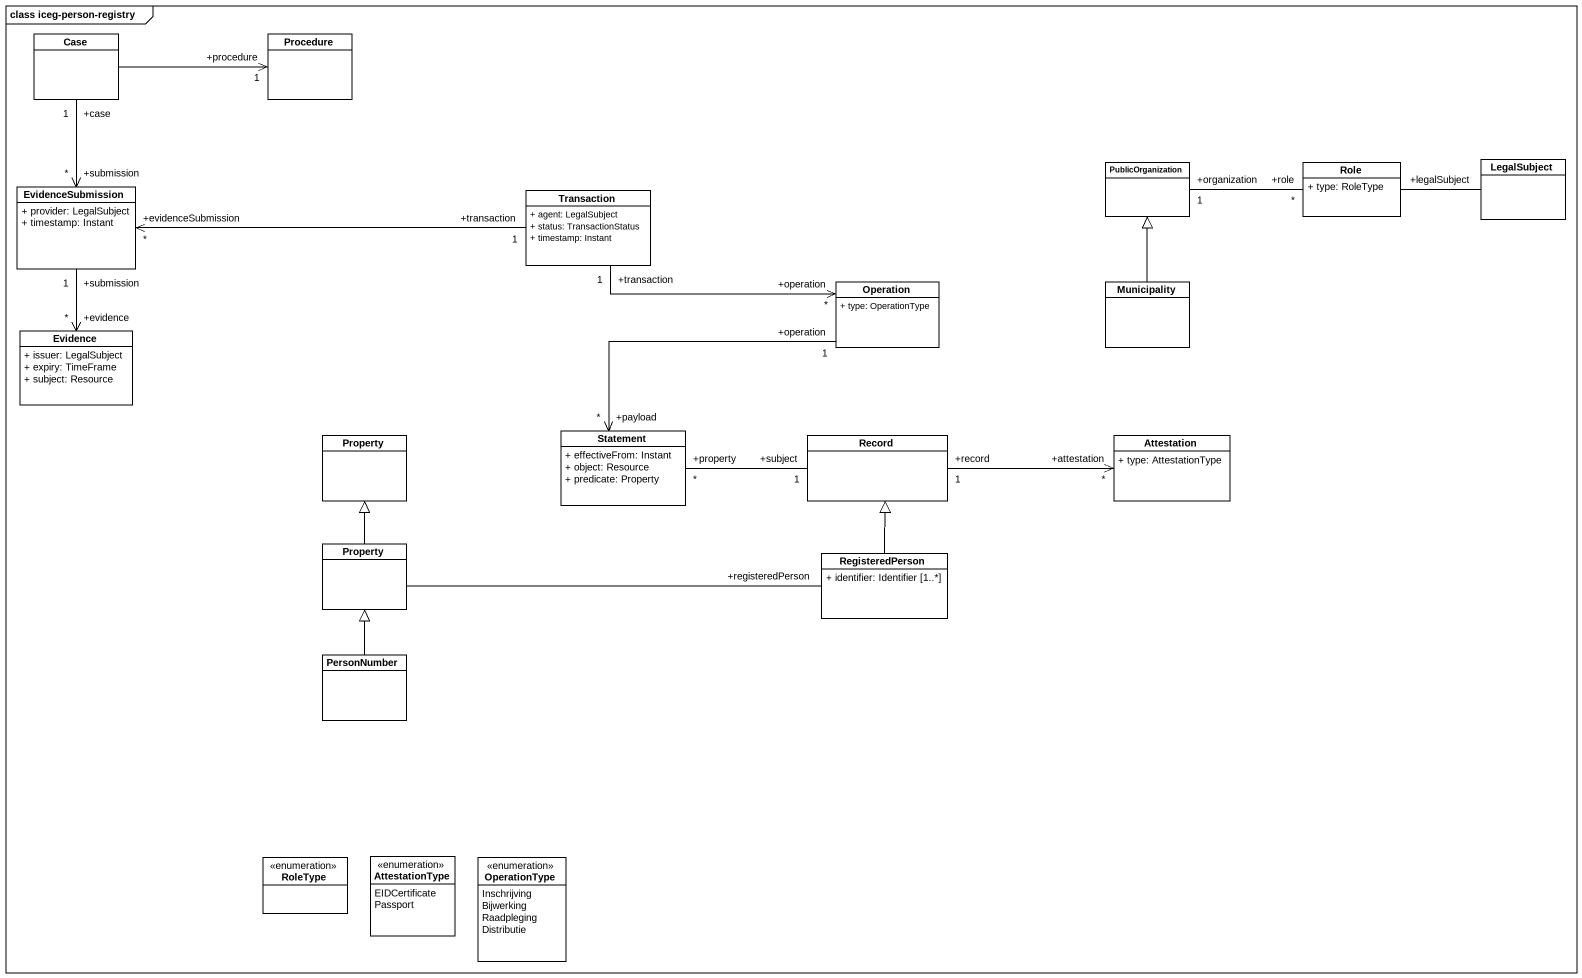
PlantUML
@startuml
mainframe class iceg-person-registry
hide circle
hide empty members
skinparam classAttributeIconSize 0
class Case
class Procedure
class EvidenceSubmission {
  + provider: LegalSubject
  + timestamp: Instant
}
class Transaction {
  + agent: LegalSubject
  + status: TransactionStatus
  + timestamp: Instant
}
class PublicOrganization
class Role {
  + type: RoleType
}
class LegalSubject
class Operation {
  + type: OperationType
}
class Municipality
class Evidence {
  + issuer: LegalSubject
  + expiry: TimeFrame
  + subject: Resource
}
class Property
class Statement {
  + effectiveFrom: Instant
  + object: Resource
  + predicate: Property
}
class "Record" as Record_
class Attestation {
  + type: AttestationType
}
class "Property" as Property_2
class RegisteredPerson {
  + identifier: Identifier [1..*]
}
class PersonNumber
enum RoleType
enum AttestationType {
  EIDCertificate
  Passport
}
enum OperationType {
  Inschrijving
  Bijwerking
  Raadpleging
  Distributie
}
Case -right-> "+procedure\n1" Procedure
Case "+case\n1" --> "+submission\n*" EvidenceSubmission
EvidenceSubmission "+submission\n1" --> "+evidence\n*" Evidence
Transaction "+transaction\n1" -left-> "+evidenceSubmission\n*" EvidenceSubmission
Transaction "+transaction\n1" -right-> "+operation\n*" Operation
PublicOrganization "+organization\n1" -right- "+role\n*" Role
Role -right- "+legalSubject" LegalSubject
Operation "+operation\n1" -left-> "+payload\n*" Statement
Municipality -up-|> PublicOrganization
Statement "+property\n*" -right- "+subject\n1" Record_
Record_ "+record\n1" -right-> "+attestation\n*" Attestation
Property_2 -up-|> Property
Property_2 -right- "+registeredPerson" RegisteredPerson
RegisteredPerson -up-|> Record_
PersonNumber -up-|> Property_2
@enduml
